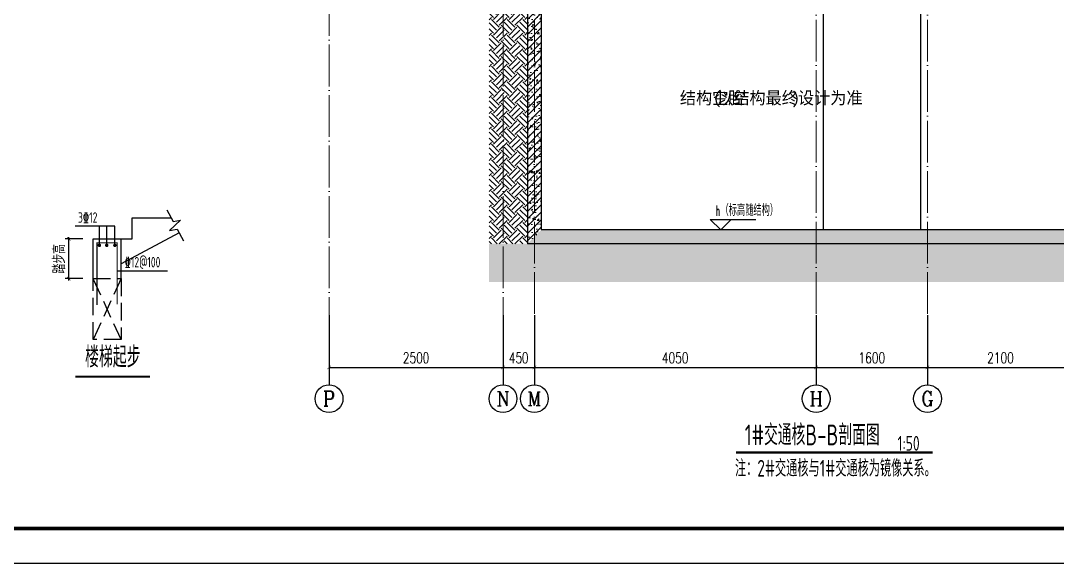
# Model space of a CAD drawing. Extents: x -668857 to 143095, y -247466 to 228182.
# Drawn here: x 54686 to 69582, y 196533 to 204334 of the extents above; entities that cross this region are included whole.
import ezdxf
from ezdxf.enums import TextEntityAlignment as Align

# ---------------------------------------------------------------- set-up
doc = ezdxf.new("R2010")
doc.units = 0
doc.header["$LTSCALE"] = 1000
doc.linetypes.add('DASH', pattern=[0.35, 0.25, -0.1])
doc.linetypes.add('DOTE', pattern=[2.42, 2, -0.2, 0.02, -0.2])
doc.layers.get('0').update_dxf_attribs({"linetype": 'CONTINUOUS'})
doc.layers.get('DEFPOINTS').update_dxf_attribs({"linetype": 'CONTINUOUS'})
for name, color, linetype in [('-TK', 7, 'CONTINUOUS'), ('A-AXIS_TEXT', 7, 'CONTINUOUS'), ('AXIS', 3, 'CONTINUOUS'), ('DIM', 2, 'CONTINUOUS'), ('DIM_ELEV', 3, 'CONTINUOUS'), ('DIM_SYMB', 3, 'CONTINUOUS'), ('NUM', 7, 'CONTINUOUS'), ('PUB_TEXT', 2, 'CONTINUOUS'), ('REIN', 6, 'CONTINUOUS'), ('S_E_STAIR', 4, 'CONTINUOUS'), ('TEXT', 2, 'CONTINUOUS'), ('THIN', 7, 'CONTINUOUS'), ('WALL', 5, 'CONTINUOUS'), ('看线', 251, 'CONTINUOUS'), ('结构大样', 132, 'CONTINUOUS')]:
    doc.layers.add(name, color=color, linetype=linetype)
for name, color, linetype, lineweight in [('AXIS_TEXT', 7, 'CONTINUOUS', 20), ('DOTE', 19, 'DOTE', 9), ('PUB_HATCH', 8, 'CONTINUOUS', 9), ('填充', 251, 'CONTINUOUS', 5)]:
    doc.layers.add(name, color=color, linetype=linetype, lineweight=lineweight)
doc.styles.add('_TCH_AXIS', font='COMPLEX', dxfattribs={"bigfont": 'GBCBIG'})
doc.styles.add('_TCH_DIM', font='SIMPLEX.shx', dxfattribs={"width": 0.7, "bigfont": 'GBCBIG.shx'})
doc.styles.add('_TCH_DIM_T3', font='SIMPLEX', dxfattribs={"width": 0.705882, "bigfont": 'GBCBIG'})
doc.styles.add('COMPLEX', font='COMPLEX')
doc.styles.add('TSSD_DIMENSION', font='Tssdeng.shx', dxfattribs={"width": 0.7, "bigfont": 'tssdchn.shx'})
doc.styles.add('TSSD_Norm', font='Tssdeng.shx', dxfattribs={"bigfont": 'tssdchn.shx'})
doc.styles.add('TSSD_REIN', font='tssdeng.shx', dxfattribs={"width": 0.7, "height": 300, "bigfont": 'tssdchn.shx'})
doc.dimstyles.new('_TCH_ARCH&&50', dxfattribs={"dimtxt": 157.5, "dimasz": 50, "dimexe": 125, "dimexo": 150, "dimgap": 58.75, "dimtad": 1, "dimdec": 0, "dimzin": 0, "dimdsep": 46, "dimtxsty": '_TCH_DIM_T3', "dimblk": 'ARCHTICK', "dimcen": 0.09, "dimclrt": 7, "dimazin": 0, "dimtfac": 1, "dimtdec": 0, "dimtix": 1, "dimtmove": 2, "dimatfit": 3, "dimldrblk": 'ARCHTICK', "dimfxl": 0, "dimtolj": 1, "dimtzin": 0, "dimarcsym": 0})
doc.dimstyles.new('TSSD_50_50', dxfattribs={"dimtxt": 175, "dimasz": 50, "dimexe": 50, "dimexo": 150, "dimgap": 50, "dimtad": 1, "dimdec": 0, "dimzin": 0, "dimdsep": 46, "dimtxsty": 'TSSD_DIMENSION', "dimblk": 'ARCHTICK', "dimcen": 0, "dimdle": 25, "dimclrt": 7, "dimadec": 0, "dimazin": 0, "dimtfac": 1, "dimtdec": 0, "dimtix": 1, "dimtmove": 2, "dimatfit": 3, "dimfxl": 0, "dimtolj": 1, "dimtzin": 0, "dimarcsym": 0})
pattern_1 = [(45, (-895846.27, 298604.97), (-53.0330086, 53.0330086), []), (50, (-895846.27, 298604.97), (215.178055, -18.82564), [22.5, -247.5]), (355, (-895846.27, 298604.97), (-41.6254, 225.65764), [18, -198]), (100.4514, (-895828.34, 298603.4), (173.552815, 206.831863), [19.122057, -210.342634]), (46.1842, (-895846.27, 298664.97), (320.172315, -49.655704), [33.75, -371.25]), (96.6356, (-895819.6, 298660.83), (280.39881, 292.23536), [28.68309, -315.5139]), (351.1842, (-895846.27, 298664.97), (280.39858, 292.23558), [27, -297]), (21, (-895816.27, 298649.97), (179.072116, -120.785667), [22.5, -247.5]), (326, (-895816.27, 298649.97), (72.9946, 217.545014), [18, -198]), (71.4514, (-895801.35, 298639.9), (252.06679, 96.75915), [19.122057, -210.342634]), (37.5, (-895846.27, 298604.97), (3.6479566, 99.868156), [0, -195.6, 0, -201, 0, -198.75]), (7.5, (-895846.27, 298604.97), (78.920861, 118.323514), [0, -114.6, 0, -191.1, 0, -75.75]), (327.5, (-895913.17, 298604.97), (160.146731, -6.7664615), [0, -75, 0, -234, 0, -310.5]), (317.5, (-895943.17, 298604.97), (174.95585, 30.031495), [0, -97.5, 0, -155.4, 0, -220.5])]

# ---------------------------------------------------------------- blocks, each defined once
blk = doc.blocks.new('A1')
blk.add_lwpolyline([(0, 59400), (0, 0), (84100, 0), (84100, 59400)], close=True)
at = {"const_width": 100}
blk.add_lwpolyline([(2500, 58400), (2500, 1000), (83100, 1000), (83100, 58400)], close=True, dxfattribs=at)
blk = doc.blocks.new('_ArchTick')
at = {"color": 0, "linetype": 'ByBlock', "const_width": 0.15}
blk.add_lwpolyline([(-0.5, -0.5), (0.5, 0.5)], dxfattribs=at)
blk = doc.blocks.new('*D374')
at = {"layer": 'DEFPOINTS', "color": 0}
for p in [(55376, 201198), (55728, 201198), (55728, 200626)]:
    blk.add_point(p, dxfattribs=at)
at = {"layer": 'DIM', "color": 0, "lineweight": -2}
for p, q in [((55578, 201198), (55326, 201198)), ((55376, 200601), (55376, 201223)), ((55578, 200626), (55326, 200626))]:
    blk.add_line(p, q, dxfattribs=at)
at = {"layer": 'DIM', "color": 0, "lineweight": -2, "xscale": 50, "yscale": 50, "zscale": 50}
for p, rotation in [((55376, 201198), 90), ((55376, 200626), 270)]:
    blk.add_blockref('_ArchTick', p, dxfattribs=dict(at, rotation=rotation))
at = {"layer": 'DIM', "color": 7, "insert": (55238, 200912), "char_height": 175, "attachment_point": 5, "rotation": 90, "style": 'TSSD_DIMENSION'}
blk.add_mtext('\\A1;踏步高', dxfattribs=at)
blk = doc.blocks.new('*D427')
at = {"layer": 'AXIS', "color": 0, "lineweight": -2}
for p, q in [((67717, 199950), (67717, 199225)), ((69817, 199950), (69817, 199225)), ((67717, 199350), (69817, 199350))]:
    blk.add_line(p, q, dxfattribs=at)
at = {"layer": 'DEFPOINTS', "color": 0}
for p in [(67717, 200100), (69817, 200100), (69817, 199350)]:
    blk.add_point(p, dxfattribs=at)
at = {"layer": 'AXIS', "color": 0, "lineweight": -2, "xscale": 50, "yscale": 50, "zscale": 50, "rotation": 180}
blk.add_blockref('_ArchTick', (67717, 199350), dxfattribs=at)
at = {"layer": 'AXIS', "color": 0, "lineweight": -2, "xscale": 50, "yscale": 50, "zscale": 50}
blk.add_blockref('_ArchTick', (69817, 199350), dxfattribs=at)
at = {"layer": 'AXIS', "color": 7, "insert": (68767, 199487), "char_height": 157.5, "attachment_point": 5, "style": '_TCH_DIM_T3'}
blk.add_mtext('\\A1;2100', dxfattribs=at)
blk = doc.blocks.new('*D428')
at = {"layer": 'AXIS', "color": 0, "lineweight": -2}
for p, q in [((66117, 199950), (66117, 199225)), ((67717, 199950), (67717, 199225)), ((66117, 199350), (67717, 199350))]:
    blk.add_line(p, q, dxfattribs=at)
at = {"layer": 'DEFPOINTS', "color": 0}
for p in [(66117, 200100), (67717, 200100), (67717, 199350)]:
    blk.add_point(p, dxfattribs=at)
at = {"layer": 'AXIS', "color": 0, "lineweight": -2, "xscale": 50, "yscale": 50, "zscale": 50, "rotation": 180}
blk.add_blockref('_ArchTick', (66117, 199350), dxfattribs=at)
at = {"layer": 'AXIS', "color": 0, "lineweight": -2, "xscale": 50, "yscale": 50, "zscale": 50}
blk.add_blockref('_ArchTick', (67717, 199350), dxfattribs=at)
at = {"layer": 'AXIS', "color": 7, "insert": (66917, 199487), "char_height": 157.5, "attachment_point": 5, "style": '_TCH_DIM_T3'}
blk.add_mtext('\\A1;1600', dxfattribs=at)
blk = doc.blocks.new('*D429')
at = {"layer": 'AXIS', "color": 0, "lineweight": -2}
for p, q in [((62067, 199950), (62067, 199225)), ((66117, 199950), (66117, 199225)), ((62067, 199350), (66117, 199350))]:
    blk.add_line(p, q, dxfattribs=at)
at = {"layer": 'DEFPOINTS', "color": 0}
for p in [(62067, 200100), (66117, 200100), (66117, 199350)]:
    blk.add_point(p, dxfattribs=at)
at = {"layer": 'AXIS', "color": 0, "lineweight": -2, "xscale": 50, "yscale": 50, "zscale": 50, "rotation": 180}
blk.add_blockref('_ArchTick', (62067, 199350), dxfattribs=at)
at = {"layer": 'AXIS', "color": 0, "lineweight": -2, "xscale": 50, "yscale": 50, "zscale": 50}
blk.add_blockref('_ArchTick', (66117, 199350), dxfattribs=at)
at = {"layer": 'AXIS', "color": 7, "insert": (64092, 199487), "char_height": 157.5, "attachment_point": 5, "style": '_TCH_DIM_T3'}
blk.add_mtext('\\A1;4050', dxfattribs=at)
blk = doc.blocks.new('*D430')
at = {"layer": 'AXIS', "color": 0, "lineweight": -2}
for p, q in [((61617, 199950), (61617, 199225)), ((62067, 199950), (62067, 199225)), ((61617, 199350), (62067, 199350))]:
    blk.add_line(p, q, dxfattribs=at)
at = {"layer": 'DEFPOINTS', "color": 0}
for p in [(61617, 200100), (62067, 200100), (62067, 199350)]:
    blk.add_point(p, dxfattribs=at)
at = {"layer": 'AXIS', "color": 0, "lineweight": -2, "xscale": 50, "yscale": 50, "zscale": 50, "rotation": 180}
blk.add_blockref('_ArchTick', (61617, 199350), dxfattribs=at)
at = {"layer": 'AXIS', "color": 0, "lineweight": -2, "xscale": 50, "yscale": 50, "zscale": 50}
blk.add_blockref('_ArchTick', (62067, 199350), dxfattribs=at)
at = {"layer": 'AXIS', "color": 7, "insert": (61842, 199487), "char_height": 157.5, "attachment_point": 5, "style": '_TCH_DIM_T3'}
blk.add_mtext('\\A1;450', dxfattribs=at)
blk = doc.blocks.new('*D431')
at = {"layer": 'AXIS', "color": 0, "lineweight": -2}
for p, q in [((59117, 199950), (59117, 199225)), ((61617, 199950), (61617, 199225)), ((59117, 199350), (61617, 199350))]:
    blk.add_line(p, q, dxfattribs=at)
at = {"layer": 'DEFPOINTS', "color": 0}
for p in [(59117, 200100), (61617, 200100), (61617, 199350)]:
    blk.add_point(p, dxfattribs=at)
at = {"layer": 'AXIS', "color": 0, "lineweight": -2, "xscale": 50, "yscale": 50, "zscale": 50, "rotation": 180}
blk.add_blockref('_ArchTick', (59117, 199350), dxfattribs=at)
at = {"layer": 'AXIS', "color": 0, "lineweight": -2, "xscale": 50, "yscale": 50, "zscale": 50}
blk.add_blockref('_ArchTick', (61617, 199350), dxfattribs=at)
at = {"layer": 'AXIS', "color": 7, "insert": (60367, 199487), "char_height": 157.5, "attachment_point": 5, "style": '_TCH_DIM_T3'}
blk.add_mtext('\\A1;2500', dxfattribs=at)
blk = doc.blocks.new('_AXISO')
blk.add_circle((0, 0), 0.5)
at = {"layer": 'A-AXIS_TEXT', "style": 'COMPLEX', "width": 1.041667}
blk.add_attdef('A', text='', height=0.56, dxfattribs=at).set_placement((-0.25, -0.28), (0.25, -0.28), align=Align.FIT)

msp = doc.modelspace()

# ---------------------------------------------------------------- hatches: boundary and pattern name
at = {"layer": 'PUB_HATCH'}
h = msp.add_hatch(dxfattribs=at)
h.set_pattern_fill('钢筋混凝土', color=256, scale=30, style=0)
h.set_pattern_definition(pattern_1)
h.paths.add_polyline_path([(62067.06, 206059.89), (61967.06, 206026.55), (61967.06, 201126.55), (62167.06, 201326.55), (62167.06, 206026.55)])
h = msp.add_hatch(dxfattribs=at)
h.set_pattern_fill('钢筋混凝土', color=256, scale=30, style=0)
h.set_pattern_definition(pattern_1)
h.paths.add_polyline_path([(71717.1, 201326.55), (62167.06, 201326.55), (61967.06, 201126.55), (71717.1, 201126.55)])
at = {"layer": '填充'}
h = msp.add_hatch(dxfattribs=at)
h.set_pattern_fill('EARTH', color=250, scale=50, angle=45, style=0)
h.set_pattern_definition([(45, (-897079.3, 191696.6), (0, 224.506403), [158.75, -158.75]), (45, (-897121.39, 191738.7), (0, 224.506403), [158.75, -158.75]), (45, (-897163.48, 191780.8), (0, 224.506403), [158.75, -158.75]), (135, (-897163.48, 191808.86), (-224.506403, 0), [158.75, -158.75]), (135, (-897121.39, 191850.96), (-224.506403, 0), [158.75, -158.75]), (135, (-897079.3, 191893.05), (-224.506403, 0), [158.75, -158.75])])
h.paths.add_polyline_path([(61416.76, 201126.55), (61967.01, 201126.55), (61967.01, 204826.55), (61416.76, 204826.55)])
h = msp.add_hatch(dxfattribs=at)
h.set_pattern_fill('EARTH', color=250, scale=50, angle=45, style=0)
h.set_pattern_definition([(45, (-95804.97, 338210.62), (0, 224.5064), [158.75, -158.75]), (45, (-95847.07, 338252.72), (0, 224.5064), [158.75, -158.75]), (45, (-95889.16, 338294.81), (0, 224.5064), [158.75, -158.75]), (135, (-95889.16, 338322.88), (-224.5064, 0), [158.75, -158.75]), (135, (-95847.07, 338364.97), (-224.5064, 0), [158.75, -158.75]), (135, (-95804.97, 338407.07), (-224.5064, 0), [158.75, -158.75])])
h.paths.add_polyline_path([(61417.06, 201126.91), (61417.06, 200576.65), (71717.1, 200576.65), (71717.1, 201126.91)])

# ---------------------------------------------------------------- linework, layer by layer
at = {"layer": 'AXIS'}
for p, q in [((59117.06, 200099.55), (59117.06, 199099.55)), ((61617.06, 200099.55), (61617.06, 199099.55)), ((62067.06, 200099.55), (62067.06, 199099.55)), ((66117.06, 200099.55), (66117.06, 199099.55)), ((67717.06, 200099.55), (67717.06, 199099.55))]:
    msp.add_line(p, q, dxfattribs=at)
at = {"layer": 'DIM_ELEV', "color": 3}
for p, q in [((64744.71, 201326.55), (64594.71, 201476.55)), ((64594.71, 201476.55), (65250.71, 201476.55)), ((64744.71, 201326.55), (64894.71, 201476.55))]:
    msp.add_line(p, q, dxfattribs=at)
at = {"layer": 'DIM_SYMB', "const_width": 35}
msp.add_lwpolyline([(64966.49, 198124.4), (67791.13, 198124.4)], dxfattribs=at)
at = {"layer": 'DOTE', "color": 1, "linetype": 'DOTE', "ltscale": 0.3}
for p, q in [((62067.04, 224676.55), (62067.06, 200099.55)), ((66117.04, 224676.55), (66117.06, 200099.55)), ((67717.04, 224676.55), (67717.06, 200099.55)), ((59117.06, 211976.55), (59117.06, 200099.55)), ((61617.06, 211976.55), (61617.06, 200099.55))]:
    msp.add_line(p, q, dxfattribs=at)
at = {"layer": 'NUM', "color": 7, "const_width": 25}
msp.add_lwpolyline([(55469.28, 199216.73), (56542.33, 199216.73)], dxfattribs=at)
at = {"layer": 'REIN', "const_width": 15}
msp.add_lwpolyline([(55782.01, 200245.24), (55782.01, 201140.53), (56073.29, 201140.53), (56073.29, 200255.74)], dxfattribs=at)
at = {"layer": 'REIN', "const_width": 25}
for points in [[(55803.66, 201105.05, 1), (55828.66, 201105.05, 1)], [(55909.43, 201105.05, 1), (55934.43, 201105.05, 1)], [(56026.59, 201105.05, 1), (56051.59, 201105.05, 1)]]:
    msp.add_lwpolyline(points, format="xyb", close=True, dxfattribs=at)
at = {"layer": 'S_E_STAIR', "color": 2}
for p, q in [((56288.22, 201197.91), (56288.22, 201497.91)), ((56288.22, 201497.91), (56848.22, 201497.91)), ((56961.55, 201286.36), (56128.22, 200839.93)), ((55728.22, 200625.65), (55728.22, 201197.91)), ((55728.22, 201197.91), (56288.22, 201197.91)), ((56128.22, 200625.65), (56128.22, 201197.91))]:
    msp.add_line(p, q, dxfattribs=at)
at = {"layer": 'TEXT'}
for p, q in [((55816.16, 201105.05), (55816.16, 201380.71)), ((55921.93, 201105.05), (55921.93, 201380.71))]:
    msp.add_line(p, q, dxfattribs=at)
for points in [[(56039.09, 201105.05), (56039.09, 201380.71), (55470.4, 201380.71)], [(56073.29, 200736.02), (56793.65, 200736.02)]]:
    msp.add_lwpolyline(points, dxfattribs=at)
at = {"layer": 'THIN', "lineweight": -2}
msp.add_lwpolyline([(56784.75, 201616.39), (56875.42, 201447.14), (56984.37, 201467.39), (56825.4, 201316.88), (56934.35, 201337.13), (57025.02, 201167.89)], dxfattribs=at)
at = {"layer": 'WALL'}
for p, q in [((61967.06, 206026.55), (61967.06, 201126.55)), ((62167.06, 206026.55), (62167.06, 201326.55)), ((71717.1, 201326.55), (62167.06, 201326.55)), ((71717.1, 201126.55), (61967.06, 201126.55))]:
    msp.add_line(p, q, dxfattribs=at)
at = {"layer": '看线', "color": 252}
for p, q in [((66217.65, 205576.55), (66216.91, 201326.55)), ((67616.91, 204526.55), (67616.91, 201326.55))]:
    msp.add_line(p, q, dxfattribs=at)
at = {"layer": '结构大样', "linetype": 'DASH'}
for p, q in [((56128.22, 199750.65), (55728.22, 200625.65)), ((56128.22, 200625.65), (55728.22, 199750.65))]:
    msp.add_line(p, q, dxfattribs=at)
msp.add_lwpolyline([(56128.22, 199750.65), (55728.22, 199750.65), (55728.22, 200625.65), (56128.22, 200625.65)], close=True, dxfattribs=at)

# ---------------------------------------------------------------- block references
at = {"layer": '-TK', "xscale": 0.5, "yscale": 0.5, "zscale": 0.5}
msp.add_blockref('A1', (36624.44, 196533.15), dxfattribs=at)
at = {"layer": 'AXIS'}
ref = msp.add_blockref('_AXISO', (59117.06, 198899.55), dxfattribs=dict(at, xscale=400, yscale=400, zscale=400))
ref.add_attrib('A', 'P', dxfattribs={"layer": 'AXIS_TEXT', "height": 217.63, "style": '_TCH_AXIS'}).set_placement((59028.97, 198790.74), (59205.14, 198790.74), align=Align.FIT)
ref = msp.add_blockref('_AXISO', (61617.06, 198899.55), dxfattribs=dict(at, xscale=400, yscale=400, zscale=400))
ref.add_attrib('A', 'N', dxfattribs={"layer": 'AXIS_TEXT', "height": 207.63, "style": '_TCH_AXIS'}).set_placement((61523.13, 198795.74), (61710.98, 198795.74), align=Align.FIT)
ref = msp.add_blockref('_AXISO', (62067.06, 198899.55), dxfattribs=dict(at, xscale=400, yscale=400, zscale=400))
ref.add_attrib('A', 'M', dxfattribs={"layer": 'AXIS_TEXT', "height": 197.99, "style": '_TCH_AXIS'}).set_placement((61968.06, 198800.56), (62166.05, 198800.56), align=Align.FIT)
ref = msp.add_blockref('_AXISO', (66117.06, 198899.55), dxfattribs=dict(at, xscale=400, yscale=400, zscale=400))
ref.add_attrib('A', 'H', dxfattribs={"layer": 'AXIS_TEXT', "height": 202.76, "style": '_TCH_AXIS'}).set_placement((66020.51, 198798.17), (66213.61, 198798.17), align=Align.FIT)
ref = msp.add_blockref('_AXISO', (67717.06, 198899.55), dxfattribs=dict(at, xscale=400, yscale=400, zscale=400))
ref.add_attrib('A', 'G', dxfattribs={"layer": 'AXIS_TEXT', "height": 212.59, "style": '_TCH_AXIS'}).set_placement((67625.95, 198793.26), (67808.17, 198793.26), align=Align.FIT)

# ---------------------------------------------------------------- texts
at = {"layer": 'DIM_ELEV', "color": 7, "style": '_TCH_DIM'}
for s, height, width, p in [('（标高随结构）', 168.794, 0.7, (64742.56, 201526.6)), ('h', 148.75, 0.494118, (64676.06, 201526.6))]:
    msp.add_text(s, height=height, dxfattribs=dict(at, width=width)).set_placement(p)
at = {"layer": 'NUM', "color": 1, "style": 'TSSD_Norm', "width": 0.7}
msp.add_text('楼梯起步', height=300, dxfattribs=at).set_placement((56009.57, 199258.27), align=Align.BOTTOM_CENTER)
at = {"layer": 'PUB_TEXT'}
for s, height, p in [('结构空腔', 178.723, (64158.42, 203135.33)), ('(', 175, (64635.01, 203135.33)), ('以结构最终设计为准', 178.723, (64693.34, 203135.33)), (')', 175, (65765.68, 203135.33))]:
    msp.add_text(s, height=height, dxfattribs=at).set_placement(p)
at = {"layer": 'PUB_TEXT', "style": 'TSSD_REIN', "width": 0.7}
for s, height, p in [('1#交通核B-B剖面图', 297.5, (65090.63, 198230.05)), ('1:50', 212.5, (67286.43, 198151.79))]:
    msp.add_text(s, height=height, dxfattribs=at).set_placement(p)
at = {"layer": 'PUB_TEXT', "color": 1, "style": 'TSSD_REIN', "width": 0.7}
msp.add_text('注：2#交通核与1#交通核为镜像关系。', height=241.1348, dxfattribs=at).set_placement((64950.36, 197778.82))
at = {"layer": 'THIN', "color": 0, "style": 'TSSD_REIN', "width": 0.7}
for s, p in [('3%%13212', (55508.96, 201384.79)), ('%%13212@100', (56178.7, 200742.71))]:
    msp.add_text(s, height=150, dxfattribs=at).set_placement(p, align=Align.BOTTOM_LEFT)

# ---------------------------------------------------------------- dimensions: what is measured, and where the dimension line sits
at = {"layer": 'AXIS'}
for p1, p2, picture, middle in [((59117.06, 200099.55), (61617.06, 200099.55), '*D431', (60367.06, 199487.05)), ((61617.06, 200099.55), (62067.06, 200099.55), '*D430', (61842.06, 199487.05)), ((62067.06, 200099.55), (66117.06, 200099.55), '*D429', (64092.06, 199487.05)), ((66117.06, 200099.55), (67717.06, 200099.55), '*D428', (66917.06, 199487.05)), ((67717.06, 200099.55), (69817.06, 200099.55), '*D427', (68767.06, 199487.05))]:
    dim = msp.add_aligned_dim(p1=p1, p2=p2, distance=-750, dimstyle='_TCH_ARCH&&50', dxfattribs=at)
    dim.commit()
    dim.dimension.update_dxf_attribs({"geometry": picture, "text_midpoint": middle})
at = {"layer": 'DIM'}
dim = msp.add_linear_dim(base=(55375.68, 201197.91), p1=(55728.22, 200625.65), p2=(55728.22, 201197.91), angle=90, text='踏步高', dimstyle='TSSD_50_50', override={"dimlfac": 0.5}, dxfattribs=at)
dim.commit()
dim.dimension.update_dxf_attribs({"geometry": '*D374', "text_midpoint": (55238.18, 200911.78)})

doc.saveas('drawing.dxf')
